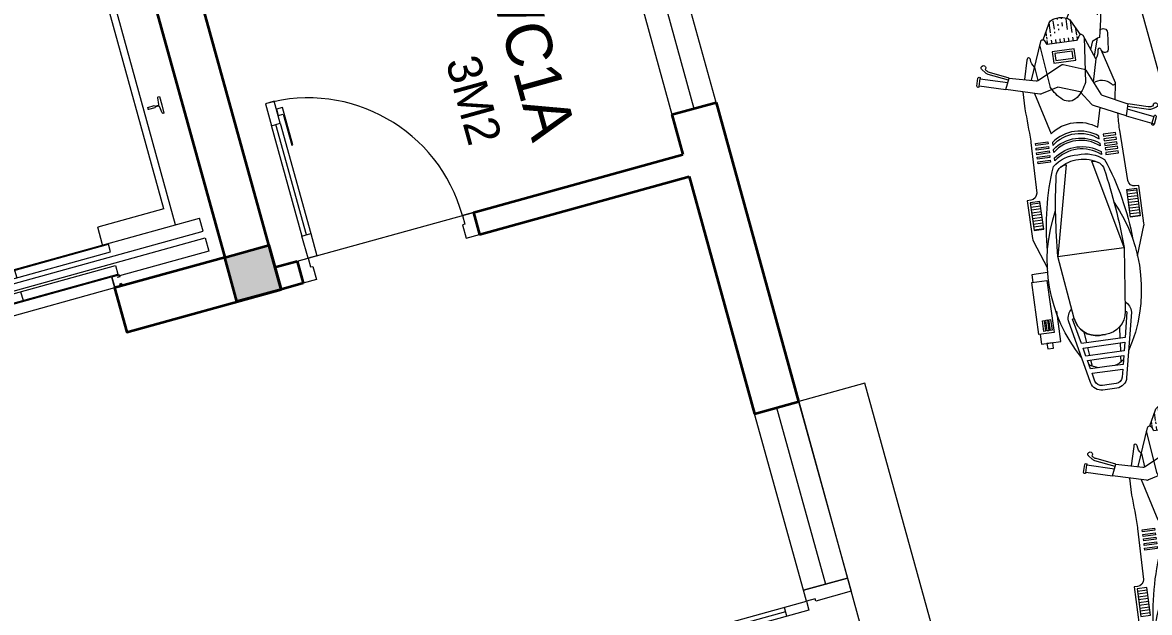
# Model space of a CAD drawing. Header units: metres. Extents: x 568336 to 569219, y 2065964 to 2066430.
# Drawn here: x 568450.305 to 568455.231, y 2066357.37 to 2066359.946 of the extents above; entities that cross this region are included whole.
import ezdxf

# ---------------------------------------------------------------- set-up
doc = ezdxf.new("R2010")
doc.units = ezdxf.units.M
doc.linetypes.add('$AUDIT_BAD_LTYPE2', pattern=[0])
doc.linetypes.add('HIDDEN', pattern=[0.375, 0.25, -0.125])
doc.layers.get('0').update_dxf_attribs({"linetype": 'CONTINUOUS'})
for name, color, linetype, lineweight in [('-CONCRETE', 1, 'CONTINUOUS', 35), ('-DIM', 9, 'CONTINUOUS', 13), ('-DOOR', 137, 'CONTINUOUS', 9), ('-FURNITURE', 46, 'CONTINUOUS', 9), ('-HATCH', 8, 'CONTINUOUS', 5), ('-LINE1', 7, 'CONTINUOUS', 18), ('-LINE2', 252, 'CONTINUOUS', 9), ('-TEXT', 7, 'CONTINUOUS', 15), ('-WALL', 4, 'CONTINUOUS', 35), ('TEXT25', 2, 'CONTINUOUS', 13)]:
    doc.layers.add(name, color=color, linetype=linetype, lineweight=lineweight)
doc.styles.add('T1', font='', dxfattribs={"height": 200})
doc.styles.add('vnavanth', font='', dxfattribs={"width": 0.8})
doc.styles.get('T1').set_extended_font_data('VNgeometric Light')
doc.styles.get('vnavanth').set_extended_font_data('.VnAvantH')

# ---------------------------------------------------------------- blocks, each defined once
blk = doc.blocks.new('X-5M-DH-2-CORE$0$A$C75E80C28')
at = {"layer": '-LINE2', "linetype": 'Continuous', "ltscale": 2}
for p, q in [((-510.0000099998433, -21.5000000000291), (-510.0000099998579, -50.60000000000582)), ((-506.8000099998899, -21.5000000000291), (-510.0000099998433, -21.5000000000291)), ((-506.8000099998899, -21.5000000000291), (-506.8000099999044, -50.60000000000582)), ((506.8000100001227, -21.5), (510.0000100000761, -21.5)), ((506.8000100001227, -21.5), (506.8000100001082, -50.59999999997672)), ((510.0000100000761, -21.5), (510.0000100000616, -50.59999999997672)), ((-510.0000099998579, -108.5000000000291), (-510.0000099998433, -79.39999999999418)), ((-506.8000099999044, -108.5000000000291), (-506.8000099998899, -79.39999999999418)), ((-456.2000100000296, -56.79999999998836), (-500.6000099999364, -56.80000000001746)), ((-456.2000100000441, -60), (-500.600009999951, -60.0000000000291)), ((-456.2000100000296, -70), (-500.6000099999364, -70.0000000000291)), ((-456.2000100000296, -73.19999999995343), (-500.6000099999364, -73.19999999998254)), ((-453.2000100000441, -63), (-453.2000100000296, -67)), ((-450.0000099998579, -63), (-450.0000099998433, -67)), ((450.0000100000616, -63), (450.0000100000761, -67)), ((453.200010000015, -63), (453.2000100000296, -67)), ((456.2000100000296, -56.79999999998836), (500.6000100000529, -56.79999999998836)), ((456.200010000015, -60), (500.6000100000383, -60)), ((456.2000100000296, -70), (500.6000100000529, -70)), ((456.2000100000296, -73.19999999995343), (500.6000100000529, -73.19999999995343)), ((506.8000100001227, -108.5), (506.8000100001227, -79.39999999996508)), ((510.0000100000761, -108.5), (510.0000100000761, -79.39999999996508)), ((-556.8000102631631, -112.4999999912397), (-560.0000102631166, -112.4999999912397)), ((456.800009736864, -112.4999999912397), (460.0000097368174, -112.4999999912397)), ((-731.0000002632733, -148.9999999649008), (730.9999997367267, -148.9999999649299)), ((-731.0000002698944, -1304.999999934109), (-731.0000002632733, -148.9999999649008)), ((-700.0000002632733, -178.9999999649008), (699.9999997367267, -178.9999999649299)), ((-700.0000002699089, -1224.999999934109), (-700.0000002632733, -178.9999999649008)), ((699.9999997300911, -1224.999999934109), (699.9999997367267, -178.9999999649299)), ((730.9999997301056, -1304.999999934109), (730.9999997367267, -148.9999999649299)), ((-700.0000002699089, -1224.999999934109), (-400.0000002699089, -1224.999999934138)), ((-400.0000002698944, -1304.999999934138), (-400.0000002699089, -1224.999999934138)), ((699.9999997300911, -1224.999999934109), (399.9999997300911, -1224.999999934109)), ((399.9999997301056, -1304.999999934109), (399.9999997300911, -1224.999999934109)), ((839.9999997301056, -1304.999999934109), (-840.0000002698944, -1304.999999934109)), ((-840.0000002698944, -1364.999999934109), (-840.0000002698944, -1304.999999934109)), ((424.9999997301056, -1308.999999934109), (-425.0000002698944, -1308.999999934109)), ((-425.0000002699089, -1342.999999934109), (-425.0000002698944, -1308.999999934109)), ((-2.6989437174052e-07, -1308.999999934109), (-2.699089236557484e-07, -1342.999999934109)), ((424.9999997300911, -1342.999999934109), (424.9999997301056, -1308.999999934109)), ((839.9999997301056, -1364.999999934109), (839.9999997301056, -1304.999999934109)), ((839.9999997301056, -1364.999999934109), (-840.0000002698944, -1364.999999934109)), ((424.9999997300911, -1342.999999934109), (-425.0000002699089, -1342.999999934109)), ((839.9999997301056, -1394.999999934109), (-840.0000002698944, -1394.999999934109)), ((-840.0000002698944, -1394.999999934109), (-840.0000002698944, -1454.999999934109)), ((429.9999997300911, -1405.999999934138), (-430.0000002699089, -1405.999999934109)), ((-430.0000002699089, -1405.999999934109), (-430.0000002698944, -1445.999999934109)), ((-2.699089236557484e-07, -1405.999999934109), (-2.6989437174052e-07, -1445.999999934109)), ((429.9999997300911, -1405.999999934138), (429.9999997301056, -1445.999999934138)), ((839.9999997301056, -1394.999999934109), (839.9999997301056, -1454.999999934109)), ((-840.0000002698944, -1454.999999934109), (-435.0000002698944, -1454.999999934109)), ((-435.0000002698944, -1449.999999934109), (-435.0000002699089, -1459.999999934109)), ((-435.0000002698944, -1449.999999934109), (-400.0000002698944, -1449.999999934138)), ((-435.0000002699089, -1459.999999934109), (-425.0000002699089, -1459.999999934109)), ((-433.4000002698012, -1451.599999934086), (-433.4000002698012, -1458.399999934074)), ((-433.4000002698012, -1451.599999934086), (-401.6000002697547, -1451.599999934086)), ((-433.4000002698012, -1458.399999934074), (-425.0000002698944, -1458.399999934074)), ((429.9999997301056, -1445.999999934138), (-430.0000002698944, -1445.999999934109)), ((-425.0000002698944, -1458.399999934074), (-425.0000002699089, -1459.999999934109)), ((-401.6000002697547, -1451.599999934086), (-401.6000002697256, -1498.399999934074)), ((399.9999997301056, -1449.999999934109), (-400.0000002698944, -1449.999999934138)), ((-400.0000002698944, -1449.999999934138), (-400.0000002698653, -1499.999999934138)), ((399.9999997301056, -1449.999999934109), (399.9999997301347, -1499.999999934109)), ((434.9999997301056, -1449.999999934109), (399.9999997301056, -1449.999999934109)), ((401.5999997301988, -1451.599999934086), (401.5999997302279, -1498.399999934074)), ((433.3999997302453, -1451.599999934086), (401.5999997301988, -1451.599999934086)), ((433.3999997302453, -1458.399999934074), (424.9999997301056, -1458.399999934074)), ((424.9999997301056, -1458.399999934074), (424.9999997301056, -1459.999999934109)), ((434.9999997301056, -1459.999999934109), (424.9999997301056, -1459.999999934109)), ((433.3999997302453, -1451.599999934086), (433.3999997302453, -1458.399999934074)), ((434.9999997301056, -1449.999999934109), (434.9999997301056, -1459.999999934109)), ((839.9999997301056, -1454.999999934109), (434.9999997301056, -1454.999999934109)), ((-435.0000002698653, -1489.999999934109), (-435.0000002698653, -1499.999999934109)), ((-435.0000002698653, -1489.999999934109), (-425.0000002698653, -1489.999999934109)), ((-435.0000002698653, -1499.999999934109), (-400.0000002698653, -1499.999999934138)), ((-433.4000002697721, -1491.599999934086), (-433.4000002697721, -1498.399999934074)), ((-433.4000002697721, -1491.599999934086), (-425.0000002698653, -1491.599999934086)), ((-433.4000002697721, -1498.399999934074), (-401.6000002697256, -1498.399999934074)), ((-425.0000002698653, -1489.999999934109), (-425.0000002698653, -1491.599999934086)), ((434.9999997301347, -1499.999999934109), (399.9999997301347, -1499.999999934109)), ((433.3999997302744, -1498.399999934074), (401.5999997302279, -1498.399999934074)), ((424.9999997301347, -1489.999999934109), (424.9999997301347, -1491.599999934086)), ((434.9999997301347, -1489.999999934109), (424.9999997301347, -1489.999999934109)), ((433.3999997302744, -1491.599999934086), (424.9999997301347, -1491.599999934086)), ((433.3999997302744, -1491.599999934086), (433.3999997302744, -1498.399999934074)), ((434.9999997301347, -1489.999999934109), (434.9999997301347, -1499.999999934109))]:
    blk.add_line(p, q, dxfattribs=at)
for points in [[(-450.0000000000146, 0), (-450, -130), (450, -130), (449.9999999999854, 0)], [(-200, -29), (200.0000000001164, -29), (200.0000000001164, -101), (-200, -101)], [(-36.0000002632587, -583.9999999649008), (35.9999997367413, -583.9999999649008), (35.99999973675585, -983.9999999649008), (-36.00000026324415, -983.9999999649008)]]:
    blk.add_lwpolyline(points, close=True, dxfattribs=at)
for points in [[(-780.0000002632587, -788.9999999649008), (-751.0000002632587, -788.9999999649299, 0.414213562373095), (-750.0000002632733, -787.9999999649008), (-750.0000002632587, -783.9999999649008), (-750.0000002632587, -779.9999999649008, 0.414213562373095), (-751.0000002632733, -778.9999999649299), (-780.0000002632733, -778.9999999649881, -0.2569775838576673), (-784.1207396915852, -781.9399999648449), (-797.9000002631656, -781.939999964874, -0.414213562373095), (-800.9000002631656, -778.939999964874), (-804.0000002632587, -749.4999999649008, 0.414213562373095), (-807.0000002632587, -746.4999999649008), (-812.0000002632587, -746.4999999649008), (-812.0000002632587, -783.9999999649008), (-812.0000002632587, -821.4999999649008), (-807.0000002632587, -821.4999999649008, 0.414213562373095), (-804.0000002632587, -818.4999999649008), (-800.9000002631656, -789.0599999648693, -0.414213562373095), (-797.9000002631656, -786.0599999648693), (-784.1207396915852, -786.0599999648402, -0.2569775838576673), (-780.0000002632587, -788.9999999647553)], [(779.9999997367413, -788.9999999649299), (750.9999997367413, -788.9999999649008, -0.414213562373095), (749.9999997367267, -787.9999999649299), (749.9999997367413, -783.9999999649299), (749.9999997367413, -779.9999999649299, -0.414213562373095), (750.9999997367267, -778.9999999649008), (779.9999997368432, -778.9999999650172, 0.2569775838576673), (784.1207391653006, -781.939999964874), (797.899999736881, -781.9399999648449, 0.414213562373095), (800.899999736881, -778.9399999648449), (803.9999997367413, -749.4999999649008, -0.414213562373095), (806.9999997367413, -746.4999999649008), (811.9999997367413, -746.4999999649008), (811.9999997367413, -783.9999999649008), (811.9999997367413, -821.4999999649008), (806.9999997367413, -821.4999999649008, -0.414213562373095), (803.9999997367413, -818.4999999649008), (800.899999736881, -789.0599999648402, 0.414213562373095), (797.899999736881, -786.0599999648402), (784.1207391653006, -786.0599999648693, 0.2569775838576672), (779.9999997368577, -788.9999999647844)]]:
    blk.add_lwpolyline(points, format="xyb", dxfattribs=at)
for centre, radius, start, end in [((-500.600009999951, -50.60000000000582), 9.400000000001475, 180, 270), ((-500.6000099999364, -79.39999999999418), 9.399999999997844, 90, 180), ((-500.600009999951, -50.60000000000582), 6.200000000004374, 180, 270), ((-500.6000099999364, -79.39999999999418), 6.19999999999734, 90, 180), ((-456.2000100000441, -63), 6.19999999999713, 0, 90), ((-456.2000100000441, -63), 3.000000000000045, 0, 90), ((-456.2000100000296, -67), 6.20000000000076, 270, 0), ((-456.2000100000296, -67), 2.999999999999834, 270, 0), ((456.200010000015, -63), 6.19999999999713, 90, 180), ((456.2000100000296, -67), 6.20000000000076, 180, 270), ((456.200010000015, -63), 3.000000000000045, 90, 180), ((456.2000100000296, -67), 2.999999999999834, 180, 270), ((500.6000100000383, -50.59999999997672), 6.200000000004374, 270, 0), ((500.6000100000383, -50.59999999997672), 9.400000000001475, 270, 0), ((500.6000100000529, -79.39999999996508), 9.399999999997844, 0, 90), ((500.6000100000529, -79.39999999996508), 6.19999999999734, 0, 90)]:
    blk.add_arc(centre, radius, start, end, dxfattribs=at)
blk = doc.blocks.new('A$C5C575821')
at = {"layer": '-CONCRETE'}
h = blk.add_hatch(color=256, dxfattribs=at)
h.dxf.hatch_style = 1
h.paths.add_polyline_path([(-0.00237559899687767, 200.0000000000146), (-0.00237559899687767, 1.455191522836685e-11), (199.9976244010031, 1.455191522836685e-11), (199.9976244010031, 200.0000000000146)])
blk.add_lwpolyline([(-0.00237559899687767, 1.455191522836685e-11), (199.9976244010031, 1.455191522836685e-11), (199.9976244010031, 200.0000000000146), (-0.00237559899687767, 200.0000000000146)], close=True, dxfattribs=at)
blk = doc.blocks.new('A$C3F71457E')
at = {"layer": '-CONCRETE'}
blk.add_lwpolyline([(-8.760252967476845e-09, -100.0000002632005), (0, 400), (-1500, 400.0000000000582), (-1500.00000001755, -1399.999999999942), (-1.754960976541042e-08, -1400), (-7.895869202911854e-08, -900.0000002632005), (199.9999999912397, -900.0000002982852), (199.9999999824504, -1600), (-1700.00000001755, -1600), (-1700, 600), (200, 600), (199.9999999912397, -100.0000002982852), (6.140908226370811e-08, -100.0000002632005)], dxfattribs=at)
at = {"layer": '-LINE1'}
blk.add_line((-7.895869202911854e-08, -900.0000002632005), (-8.760252967476845e-09, -100.0000002632005), dxfattribs=at)
at = {"layer": '-WALL'}
for p in [(-1699.997624401003, 399.9999999999854), (0.00237559899687767, 399.9999999999854), (-1699.997624401081, -1599.999999999959), (0.002375601565972829, -1600.000000021305)]:
    blk.add_blockref('A$C5C575821', p, dxfattribs=at)
at = {"color": 2, "rotation": 90}
blk.add_blockref('X-5M-DH-2-CORE$0$A$C75E80C28', (-1500.00000000876, -499.9999999999418), dxfattribs=at)
blk = doc.blocks.new('*U18')
at = {"linetype": '$AUDIT_BAD_LTYPE2'}
for p, q in [((70, 100), (69.99999999999999, 599.9999999999982)), ((89.99999999999999, 599.9999999999982), (90, 100))]:
    blk.add_line(p, q, dxfattribs=at)
for points in [[(49.99999999999999, 599.9999999999982), (89.99999999999999, 599.9999999999982), (89.99999999999999, 699.9999999999982), (49.99999999999999, 699.9999999999982), (49.99999999999999, 599.9999999999982)], [(49.99999999999999, 602.9059272893337), (50, 100)], [(50, 100), (90, 100), (90, 0), (50, 0), (50, 100)]]:
    blk.add_lwpolyline(points)
for points in [[(118.2698876160139, 494.5156181119073), (118.2698876160139, 664.1349438079906), (89.99999999999999, 664.1349438079906), (89.99999999999999, 635.8650561920058), (112.6159100928053, 635.8650561920058), (112.6159100928053, 494.5156181119073)], [(0, 0), (50, 0), (50, -40), (60, -40), (60, -100.0001724930698), (0, -100.0001724930698)], [(799.9999999999982, 7.105427357601134e-15), (749.9999999999982, 7.105427357601134e-15), (749.9999999999982, -40), (739.9999999999982, -40), (739.9999999999982, -100.0001724930698), (799.9999999999982, -100.0001724930698)]]:
    blk.add_lwpolyline(points, close=True)
at = {"linetype": '$AUDIT_BAD_LTYPE2', "ltscale": 0.3}
blk.add_arc((50, 0), 699.9999999999982, 0, 90, dxfattribs=at)
blk = doc.blocks.new('*U45')
for p, q in [((-1110.000000000007, 450.0000000000036), (-1150.000000000007, 450.0000000000036)), ((-1130.000000000007, 100), (-1130.000000000007, 450.0000000000036)), ((-89.99999999999997, 450.0000000000036), (-49.99999999999996, 450.0000000000036)), ((-70, 100), (-69.99999999999997, 450.0000000000036)), ((-1110.000000000007, 100), (-1150.000000000007, 100)), ((-90, 100), (-50, 100))]:
    blk.add_line(p, q)
for points in [[(-1150.000000000007, 0), (-1110.000000000007, 0), (-1110.000000000007, 550.0000000000036), (-1150.000000000007, 550.0000000000036)], [(-50, 0), (-90, 0), (-89.99999999999997, 550.0000000000036), (-49.99999999999996, 550.0000000000036)], [(-1200.000000000007, -200.0526511982753), (-1140.000000000007, -200.0526511982753), (-1140.000000000007, -40), (-1150.000000000007, -40), (-1150.000000000007, 0), (-1200.000000000007, 0)], [(0, -200.0526511982753), (-60, -200.0526511982753), (-60, -40), (-50, -40), (-50, 0), (0, 0)]]:
    blk.add_lwpolyline(points, close=True)
at = {"linetype": 'HIDDEN', "ltscale": 0.1}
for centre, radius, start, end in [((-1150.000000000894, -9.604186855958593e-10), 550.0000000010929, 7.0167092985349e-15, 89.99996073224847), ((-49.99999999985441, -2.328580127074637e-10), 550.0000000003703, 90.00003926775153, 180)]:
    blk.add_arc(centre, radius, start, end, dxfattribs=at)
blk = doc.blocks.new('A$C49AC32B8')
h = blk.add_hatch()
h.set_pattern_fill('ANSI31', color=256, scale=100, angle=404.9999999999999, style=0)
h.set_pattern_definition([(90, (1628.178583184657, -139081.3939594029), (-12.5, 1.419760918143566e-15), [])])
h.paths.add_polyline_path([(-545.4389741411724, -149.292006695312), (-545.4389741411724, -106.7108410141846), (-667.4265335844539, -106.7108410141846), (-667.4265335844539, -149.292006695312)])
h.paths.add_polyline_path([(-545.4389741411724, 276.2662267598025), (-545.4389741411724, 318.84739244093), (-667.4265335844539, 318.84739244093), (-667.4265335844539, 276.2662267598025)])
h = blk.add_hatch()
h.set_pattern_fill('ANSI31', color=256, scale=150, angle=315, style=0)
h.set_pattern_definition([(2.19715477805175e-15, (1485.970044401409, -142180.9177466815), (1.685552167365288e-15, 18.75), [])])
edge = h.paths.add_edge_path()
edge.add_arc((142.4224115581892, 0.6785372878184717), 10, 291.0633923268034, 432.0495413373955)
edge.add_arc((142.4224115582474, 168.8768484580614), 10, 287.9504586626045, 428.9366076731966)
edge.add_arc((203.6383034269384, 62.78106710705833), 30.00000000000001, 298.7341714601648, 336.6847551905135)
edge.add_arc((203.6383034269384, 106.7743186388507), 30.00000000000001, 383.3152448094864, 421.2658285398352)
edge.add_line((152.140649993642, 3.03562059394244), (218.0606998045405, 36.47527909896962))
edge.add_line((152.1406499937002, 166.5197651519375), (218.0606998045405, 133.0801066469685))
edge.add_line((145.5043569476984, 10.19177083989416), (128.8174500554742, 17.6987576528154))
edge.add_line((128.8174500554742, 17.6987576528154), (128.8174500554742, 82.08632680154915))
edge.add_line((128.8174500554742, 146.4738959502829), (128.8174500554742, 82.08632680154915))
edge.add_line((145.5043569477566, 159.3636149059857), (128.8174500554742, 146.4738959502829))
edge.add_arc((152.5525625419978, 84.79817839308453), 85.62828520288406, 336.6847551905135, 359.9862926856208)
edge.add_arc((152.5525625419978, 84.75720735282448), 85.62828520288406, 360.0137073143792, 383.3152448094864)
for points in [[(-244.159068062756, 438.0154885223419, 0.9999999999999999), (-248.2430734565423, 447.1435167838754), (-248.2430734565423, 447.1435167838172), (-280.1911723719968, 432.8494979058269), (-280.191172372055, 432.8494979057687, 0.9999999999999999), (-276.1071669782104, 423.7214696442352)], [(-184.9648569262645, 329.5839975469389), (-210.7405260885425, 417.99816950694), (-210.7405260886007, 417.998169507202, -0.1192456420777983), (-211.3935427420947, 432.0919050858174), (-211.3935427420365, 432.0919050861376), (-207.3890161612944, 452.7946925294927)], [(-199.4700898697774, 441.0775953799712, 2.50980799952919), (-207.4947705015366, 452.2479588310925)], [(-9.5493933444086, -301.3492301631959), (-41.6831618892902, -188.5098808552029), (6.508197082061088, -167.3083462980467), (6.50819708200288, -167.3083462980467), (-21.32710195719847, -52.13001471579264), (-21.32710195714026, -52.13001471590906, -0.2138118228335009), (-21.1106249995355, -43.95429530206093), (-21.1106249994773, -43.95429530194451), (32.24943819522741, 67.1463459651095), (32.24943819522741, 67.14634596525502, 0.2018820073483003), (32.63213920601993, 74.89595198751704), (32.63213920601993, 74.89595198757524), (0.3335099903924856, 163.635706436773), (0.3335099904506933, 163.6357064366857, 0.2018820073578288), (-4.941006723529426, 169.3262535986833), (-4.941006723471219, 169.3262535986541), (-117.2313022529415, 220.1350949946027), (-117.2313022528833, 220.1350949945445, -0.2138118228338068), (-122.6523843629111, 226.2589107138156), (-122.6523843629693, 226.2589107138447), (-175.3645126568445, 332.3828169244916), (-175.3645126568445, 332.3828169244916), (-225.9093191228749, 317.6473262168984), (-277.909165306628, 433.8704992542444)], [(-199.4700898698356, 441.0775953800003), (-201.1160760876664, 432.5680994097311), (-201.1160760876664, 432.5680994094109, 0.1192456420777983), (-200.4630594342307, 418.4743638307955), (-200.4630594341725, 418.4743638305335), (-175.3645126568445, 332.3828169245207)], [(-839.1161323166743, 283.8315398601808), (-712.0490552992269, 328.9422595075557), (-712.0490552989941, 328.942259507643, -0.0854912519851607), (-702.0123332152434, 330.6709983080909), (-535.1100028215733, 330.6709983080909), (-535.1100028215733, 315.4303194140484), (-535.1100028215733, 315.4303194140484, 0.3895943333915547), (-507.6503770142735, 285.5380712724109), (-507.6503770143318, 285.5380712724109), (-284.794791265711, 280.8480463859269), (-284.7947912656527, 280.8480463859269, 0.03866847091787411), (-280.1616323773342, 280.8133793471025), (-280.1616323779745, 280.813379346986, 0.005074925713458879), (-209.8619974894391, 282.9773453654016)], [(-225.9093191228749, 317.6473262168984), (-162.9714295322483, 181.6710258228813), (-162.9714295321901, 181.6710258228231, 0.2138118228338068), (-157.5503474221041, 175.5472101035521), (-157.5503474222205, 175.5472101035812), (-95.35288718822994, 131.7055302272311), (-61.19221527737682, 37.84985551873615), (-80.65734545330633, -35.71457651995661), (-80.65734545336454, -35.71457652010213, 0.2138118228335009), (-80.8738224109693, -43.89029593395026), (-80.8738224110275, -43.89029593380474), (-41.6831618892902, -188.5098808552029)], [(-593.7887365464412, 213.8443021384992, 0.2596598202058564), (-1245.081638271717, 188.6918557643476, 0.2596598202058564)], [(-765.275329157681, -103.7192062937429, 0.08051368885980273), (-402.7283814896073, -28.09464289808602), (-402.7283814852417, -28.09464289593234, 0.2011014502545712), (-366.2084507265536, 84.77769287321644), (-366.2084507265536, 84.77769287269257, 0.2011014502545712), (-402.7283814852417, 197.6500286418413), (-402.7283814896073, 197.650028643995, 0.08051368885980273), (-765.275329157681, 273.2745920396519)], [(-149.0084485098778, 279.3208638191682), (-78.08440959695145, 290.7099822685814), (73.50306051949156, 248.6645865442515, -1.090750680407592), (73.50306051949156, 233.6645865442515, 0.1743998105966915), (37.90123791768565, 219.8475148995749), (146.0164180370339, 178.2086820094373), (146.0164180370339, 178.2086820094373, -0.7066395085949505), (145.5043569477566, 159.3636149060148)], [(-64.00588333574706, 196.0517861466033, 0.3300081448799674), (-78.08440959636937, 272.1447489533275), (-78.08440959695145, 272.1447489538805, -0.7520152032123842), (-78.08440959695145, 290.7099822686105)], [(231.595225021505, 117.688358789379, 0.02427356090685839), (362.0954215740494, 200.5508618512067), (362.0954215572856, 200.5508618393324, 0.338505915077381), (372.9953940612904, 235.327339032443), (372.9953940612904, 235.3273390324139), (372.9953940612904, 235.327339032443), (364.1901978115493, 259.519416902458), (364.1901978116657, 259.5194169021961, 0.3385059150852406), (333.4864457959484, 279.1533767361361), (333.4864457957156, 279.153376736107, 0.03261255327653435), (128.1956704928598, 248.322794345946), (128.1956704932672, 248.3227943460333), (126.992315634765, 238.3752921921368), (52.51120247578365, 214.2207206594576)], [(159.8681022348756, 254.8789591541681, 0.6717681288467189), (145.1963268186955, 286.0945252760248), (145.1963268186955, 286.0945252760539), (69.65256078893435, 278.6991427001885), (69.65256078910897, 278.6991427002176, 0.7345421810748096), (70.7772663308715, 249.8378046483958)], [(-1029.577840318467, 202.1950865371145, 0.2183083330708893), (-1078.936857682973, 224.1723392448439), (-1078.936857682973, 224.1723392448439), (-1359.84450721895, 164.1840616499067), (-1359.844507219183, 164.1840616498775, 0.3538507973820654), (-1399.402375822741, 115.2865986083161), (-1399.402375822741, 84.7776928729545), (-1399.402375822741, 54.26878713759288, 0.3538507973820654), (-1359.844507219183, 5.371324096031458), (-1359.844507218892, 5.37132409597325), (-1078.936857682973, -54.61695349893489), (-1078.936857682973, -54.61695349893489, 0.2183083330708886), (-1029.577840318467, -32.63970079120554)], [(-1074.585206339281, 204.6506825882061), (-1072.863570921909, 196.9273672645613), (-1072.863570921618, 196.9273672645613, 0.3791726374951046), (-1160.783054605388, 97.65974351174009)], [(-402.7283814856492, 141.0837093855771, 0.3656845949585406), (-444.3441294179938, 190.3757403567834, 0.03571140310171705), (-794.4215751944284, 230.8127666064356), (-1072.863570921909, 196.9273672645322)], [(-74.82972412576783, -66.19395128435644), (-259.4347668316041, -17.68836589147759), (-259.4347668309638, -17.68836589069178, 0.3366814697980669), (-259.4347668309638, 187.2437516366008), (-259.4347668316041, 187.2437516373575), (-175.7307194271416, 209.2372668718563)], [(-1280.337645180087, 160.711920374375, 0.1128449918186311), (-1300.029146350076, 120.7273152418893)], [(-414.5235872621124, -3.783458088862972, 0.3158788919891962), (-414.5235872621124, 173.3388438348302)], [(136.7749210996262, 181.7678967857901), (-58.42561328233569, 160.4536910950665), (-58.42561328152078, 160.4536910954157, 0.1148743773105328), (-118.0558324951271, 115.6357831898604), (-118.0558324946032, 115.6357831904716, 0.3636282567077921), (-118.0558324946032, 51.40330409635135), (-118.0558324950689, 51.40330409687522, 0.1174189023891587), (-56.91118434796226, 5.925817995313992)], [(152.140649993642, 3.03562059394244), (218.0606998045405, 36.47527909896962), (218.0606998043659, 36.47527909888231, 0.1671209598217696), (231.1885365830094, 50.90737126102249), (231.1885366118804, 50.90737124923544, 0.1020239280746679), (238.1808452944097, 84.77769287347837), (238.1808452944097, 84.77769287240153, 0.1020239280746679), (231.1885366118804, 118.6480144966736), (231.1885365830094, 118.6480144848574, 0.1671209598217697), (218.0606998043659, 133.0801066470267), (218.0606998045405, 133.0801066469685), (152.1406499937002, 166.5197651519375)], [(-1072.863570921618, -27.37198151865232, -0.3791726374951045), (-1160.783054605388, 71.89564223416892, 0.3791726374951045), (-1072.863570921618, -27.37198151865232), (-1072.863570921909, -27.37198151865232), (-1074.585206339281, -35.0952968422971)], [(-1300.029146350076, 48.8280705039906, 0.1128449918186311), (-1280.337645180087, 8.843465371533966)], [(-1072.863570921909, -27.37198151862322), (-794.4215751944284, -61.25738086052661), (-794.4215751947195, -61.25738086055571, 0.03571140310171787), (-444.3441294179938, -20.82035461087435), (-444.3441294187505, -20.82035461101987, 0.3656845949585406), (-402.7283814856492, 28.47167636033191)], [(-16.69012869455037, -71.31712110301669), (146.0164180369757, -8.653296263557422), (146.0164180369757, -8.653296263557422, 0.7066395085950298), (145.5043569477566, 10.19177083986506)], [(-1245.081638271658, -19.13647001846766, 0.2596598202058599), (-593.7887365464412, -44.28891639259018)], [(37.90123791774386, -50.29212915366588, 0.1743998105964548), (73.50306051949156, -64.1092007983425), (73.50306051949156, -64.1092007983425, -1.090750680407592), (73.50306051949156, -79.1092007983425), (73.50306051949156, -79.1092007983425), (-9.259304346662248, -102.0647681629234)], [(-61.17117457676795, -116.5961068007928), (-135.9304356086359, -117.2406186906919), (-135.9304356063658, -117.2406186908374, 0.01041692167366446), (-280.1616323779745, -111.2579936011061), (-280.1616323773342, -111.2579936011934, 0.03866847091787422), (-284.7947912656527, -111.2926606400179), (-284.794791265711, -111.2926606400179), (-507.6503770143318, -115.9826855265019), (-507.6503770142735, -115.9826855265019, 0.3895943333915547), (-535.1100028215733, -145.8749336681394), (-535.1100028215733, -145.8749336681394), (-535.1100028215733, -161.1156125621819), (-702.0123332152434, -161.1156125621819, -0.0854912519851608), (-712.0490552989941, -159.386873761734), (-712.0490552992269, -159.3868737616467), (-839.1161323166743, -114.2761541142718)], [(-2.645139715255937, -171.3353086117022), (34.44108641191269, -255.6327745035414), (34.44108641173807, -255.632774503134, 0.1192456420859139), (43.00012523776968, -266.8489533404827), (43.00012523776968, -266.8489533405409), (59.37526582679129, -280.1341485498015)], [(6.508197082061088, -167.3083462980467), (42.62017444285448, -249.3913322945773), (42.62017444267985, -249.3913322941698, 0.1192456420859139), (51.17921326865326, -260.6075111315185), (51.17921326871146, -260.6075111315768), (57.90991043866961, -266.0681436868217)], [(-11.95379919224069, -302.0339436207323, 0.9999999999999999), (-9.21494536238606, -311.6515670121189), (-9.21494536238606, -311.6515670121189), (24.44673650743789, -302.0655786075986), (24.4467365074961, -302.0655786075986, 0.9999999999999999), (21.70788267764146, -292.447955216212)], [(58.94281965497066, -279.7833038178687, 2.509807999542432), (57.90991043866961, -266.0681436867926)]]:
    blk.add_lwpolyline(points, format="xyb")
for points in [[(-276.1071669782687, 423.7214696442643), (-244.159068062756, 438.0154885222837)], [(-196.8357528106717, 326.1232369223544), (-246.441075128183, 436.9944871738953)], [(227.0600909732457, 252.5364712025439), (352.1614275738539, 274.5330976555524)], [(-1074.760005124524, 204.6133540281844), (-1185.695137299335, 180.922979220235), (-1185.695137299335, 84.7776928729545), (-1185.695137299335, -11.36759347432599), (-1074.760005124524, -35.0579682822754)], [(-402.7283814856492, 28.47167636033191), (-794.4215751944284, -61.25738086052661), (-794.4215751944284, -61.25738086052661), (-794.4215751944284, 84.7776928729545), (-794.4215751944284, 230.8127666064356), (-794.4215751944284, 230.8127666064356), (-402.7283814856492, 141.0837093855771)], [(37.90123791768565, 219.8475148995458), (-61.08615448823548, 194.7306742966284)], [(81.54344864320592, 203.0394152659392), (117.9918543671083, 217.4488701617338), (126.992315634765, 238.3752921921368)], [(263.4590867581137, 152.5310521924221), (373.4314294268552, 216.0942478524921)], [(-1261.95474663921, 150.8000162802455), (-1289.092979644978, 148.0599104591929)], [(-1205.695137299335, 156.4804628667298), (-1241.95474663921, 152.8193856477556)], [(-1136.037692900194, 163.51366833875), (-1185.695137299335, 158.499832234269)], [(145.5043569477566, 159.3636149059857), (128.8174500554742, 146.4738959502829), (128.8174500554742, 82.08632680154915), (128.8174500554742, 17.6987576528154), (145.5043569476984, 10.19177083989416)], [(-1261.95474663921, 18.75536946566353), (-1289.092979644978, 21.4954752867161)], [(-1205.695137299335, 13.07492287917921), (-1241.95474663921, 16.73600009815345)], [(-1136.037692900194, 6.041717407159013), (-1185.695137299335, 11.05555351164003)], [(-58.42561328233569, 6.379570338012854), (131.2681746335875, -14.33334638989254)], [(37.90123791768565, -50.29212915363678), (-21.1106249994773, -43.95429530194451)], [(-1121.193398937321, -185.0864796404094), (-1164.502061909909, -185.0864796404094), (-1164.502061909909, -99.16178400161516), (-1030.890493620216, -99.16178400161516)], [(-858.5580480475619, -115.6734909612751), (-858.5580480475619, -185.0864796404094), (-892.0294821686985, -185.0864796404094)], [(-13.96330759194097, -176.3146769566119), (19.30347682975116, -293.1326686736611)], [(-11.95379919224069, -302.0339436207614), (21.70788267758326, -292.4479552161829)]]:
    blk.add_lwpolyline(points)
for points in [[(-667.4265335844539, 318.84739244093), (-667.4265335844539, 276.2662267598025), (-545.4389741411724, 276.2662267598025), (-545.4389741411724, 318.84739244093)], [(-381.7948602306715, 206.9338385699193), (-381.7948602306715, 261.7011481823101), (-372.9670849182003, 261.7011481823101), (-372.9670849182003, 206.9338385699193)], [(-361.7948602306715, 206.9338385699193), (-361.7948602306715, 261.7011481823101), (-352.9670849182003, 261.7011481823101), (-352.9670849182003, 206.9338385699193)], [(-341.7948602306715, 206.9338385699193), (-341.7948602306715, 261.7011481823101), (-332.9670849182003, 261.7011481823101), (-332.9670849182003, 206.9338385699193)], [(-321.7948602306715, 206.9338385699193), (-321.7948602306715, 261.7011481823101), (-312.9670849182003, 261.7011481823101), (-312.9670849182003, 206.9338385699193)], [(-301.7948602306715, 206.9338385699193), (-301.7948602306715, 261.7011481823101), (-292.9670849182003, 261.7011481823101), (-292.9670849182003, 206.9338385699193)], [(-1261.95474663921, 164.6376177432066), (-1300.029146350251, 156.5067688222443), (-1300.029146350251, 84.7776928729545), (-1300.029146350251, 13.04861692366467), (-1300.029146350251, 13.04861692366467), (-1261.95474663921, 4.91776800270236), (-1261.95474663921, 84.7776928729545)], [(-1241.95474663921, 168.9086497135977), (-1241.95474663921, 84.7776928729545), (-1241.95474663921, 0.6467360323113098), (-1241.95474663921, 0.646736032282206), (-1205.695137299335, -7.096561503934936), (-1205.695137299335, -7.096561503934936), (-1205.695137299335, 84.7776928729545), (-1205.695137299335, 176.6519472498439), (-1205.695137299335, 176.6519472498439)], [(94.89089080263511, 131.9951299828645), (94.89089080263511, 34.83813145021486), (44.47260841165553, 34.83813145021486), (44.47260841165553, 131.9951299828645)], [(84.89089080263511, 121.9951299828645), (84.89089080263511, 44.83813145027307), (54.47260841165553, 44.83813145021486), (54.47260841165553, 121.9951299828354)], [(-1160.783054605388, 84.7776928729254), (-1160.783054605388, 97.65974351174009)], [(-1160.783054605388, 84.77769287298361), (-1160.783054605388, 71.89564223416892)], [(-381.7948602306715, -37.37845282401031), (-381.7948602306715, -92.14576243640113), (-372.9670849182003, -92.14576243640113), (-372.9670849182003, -37.37845282401031)], [(-361.7948602306715, -37.37845282401031), (-361.7948602306715, -92.14576243640113), (-352.9670849182003, -92.14576243640113), (-352.9670849182003, -37.37845282401031)], [(-341.7948602306715, -37.37845282401031), (-341.7948602306715, -92.14576243640113), (-332.9670849182003, -92.14576243640113), (-332.9670849182003, -37.37845282401031)], [(-321.7948602306715, -37.37845282401031), (-321.7948602306715, -92.14576243640113), (-312.9670849182003, -92.14576243640113), (-312.9670849182003, -37.37845282401031)], [(-301.7948602306715, -37.37845282401031), (-301.7948602306715, -92.14576243640113), (-292.9670849182003, -92.14576243640113), (-292.9670849182003, -37.37845282401031)], [(-1164.502061909909, -135.36604006989), (-1164.502061909909, -160.7762134565164), (-1188.362174022855, -160.7762134565164), (-1188.362174022855, -135.36604006989)], [(-892.0294821686985, -190.35885172505), (-892.0294821686985, -123.4704870539026), (-1121.193398937321, -123.4704870539026), (-1121.193398937321, -190.35885172505)], [(-1110.542459351738, -130.475840632851), (-1110.542459351738, -138.1656926211035), (-1063.159178563248, -138.1656926211035), (-1063.159178563248, -130.475840632851)], [(-1110.542459351738, -144.5738275319636), (-1110.542459351738, -152.2636795202161), (-1063.159178563248, -152.2636795202161), (-1063.159178563248, -144.5738275319636)], [(-667.4265335844539, -149.292006695021), (-667.4265335844539, -106.7108410138935), (-545.4389741411724, -106.7108410138935), (-545.4389741411724, -149.292006695021)], [(-1110.542459351738, -159.3126166602779), (-1110.542459351738, -167.0024686485303), (-1063.159178563248, -167.0024686485303), (-1063.159178563248, -159.3126166602779)]]:
    blk.add_lwpolyline(points, close=True)
for points in [[(-1379.402375822741, 115.2865986083161), (-1379.402375822741, 84.7776928729545), (-1379.402375822741, 54.26878713759288), (-1379.402375822741, 54.26878713759288, 0.3538507973820654), (-1355.667654660618, 24.93030931266185), (-1355.667654660443, 24.93030931263274), (-1320.029146350251, 17.31964889405572), (-1320.029146350251, 17.31964889408482), (-1320.029146350251, 84.7776928729545), (-1320.029146350251, 152.2357368518242), (-1320.029146350251, 152.2357368518533), (-1355.667654660501, 144.6250764332472), (-1355.667654660618, 144.6250764332472, 0.3538507973820654)], [(-366.497982140776, 187.2437516373866), (-379.290811436862, 187.2437516373866), (-379.2908114365709, 187.2437516370082, -0.3639376103180927), (-379.2908114365709, -17.68836589112834), (-379.290811436862, -17.68836589147759), (-366.497982140776, -17.68836589147759), (-366.4979821401939, -17.68836589069178, 0.3366814697980669)], [(-328.9318847626273, 187.2437516373866), (-341.7247140586551, 187.2437516373866), (-341.724714058364, 187.2437516370082, -0.3639376103180927), (-341.724714058364, -17.68836589112834), (-341.7247140587133, -17.68836589147759), (-328.9318847626273, -17.68836589147759), (-328.9318847620452, -17.68836589069178, 0.3366814697980669)], [(-310.7327410916623, 187.2437516373866), (-297.9399117956345, 187.2437516373866), (-297.9399117949943, 187.2437516366008, -0.3366814697980669), (-297.9399117949943, -17.68836589069178), (-297.9399117956345, -17.68836589147759), (-310.7327410916623, -17.68836589147759), (-310.7327410913713, -17.68836589112834, 0.3639376103180927)]]:
    blk.add_lwpolyline(points, format="xyb", close=True)
blk = doc.blocks.new('M41-T1')
at = {"layer": '-DOOR'}
blk.add_line((197239.7731311841, -1617664.92515724), (199989.7731311842, -1617664.995358987), dxfattribs=at)
for points in [[(195884.7348678794, -1617664.925157236), (195284.7348678794, -1617664.925157236), (195284.7348678794, -1617864.925157235), (195884.7348678794, -1617864.925157235)], [(197239.7731311843, -1617664.97780855), (198039.7731311841, -1617664.97780855), (198039.7731311841, -1617864.925157216), (197239.7731311843, -1617864.925157216)]]:
    blk.add_lwpolyline(points, close=True, dxfattribs=at)
for points in [[(195284.7348678794, -1617764.925157235), (195884.7348678794, -1617764.925157235)], [(197239.7731311843, -1617764.951482883), (198039.7731311842, -1617764.951482884)]]:
    blk.add_lwpolyline(points, dxfattribs=at)
at = {"layer": '-HATCH'}
blk.add_line((196064.7348678969, -1619615.089334635), (196064.7348678969, -1618815.089334635), dxfattribs=at)
at = {"layer": '-LINE1'}
for points in [[(199664.7348678964, -1615764.928446125), (194464.7348678964, -1615764.928446125)], [(199989.7731311842, -1617664.995358987), (199989.7731311842, -1617364.995358987), (197239.7731311841, -1617364.995358987), (197239.7731311841, -1617664.854955527)]]:
    blk.add_lwpolyline(points, dxfattribs=at)
at = {"layer": '-WALL'}
for p, q in [((195884.7348678793, -1617664.925157216), (197239.7731311843, -1617664.97780855)), ((195884.7348678794, -1617864.925157235), (195884.7348678794, -1617664.925157236)), ((197239.7731311841, -1617864.925157216), (197239.7731311841, -1617664.925157216)), ((195884.7348678794, -1617864.925157216), (196064.8113945251, -1617864.925157216)), ((196064.7348678969, -1618815.089334635), (196064.8113945251, -1617864.925157216)), ((196164.7348678969, -1618815.089334635), (196164.8113945251, -1617864.925157216)), ((196164.8113945251, -1617864.925157216), (197239.7731311843, -1617864.925157216)), ((196064.7348678969, -1618815.089334635), (196164.7348678969, -1618815.089334635)), ((196064.7348678969, -1619615.089334635), (196164.7348678969, -1619615.089334635)), ((196064.7348678969, -1619715.089334635), (196064.7348678969, -1619615.089334635))]:
    blk.add_line(p, q, dxfattribs=at)
blk.add_lwpolyline([(196164.7348678969, -1619615.089334635), (196164.7348678969, -1619715.089334635)], dxfattribs=at)
at = {"layer": '-DOOR'}
for name, p, rotation in [('*U45', (198039.7731311841, -1617864.995358875), 180), ('*U18', (196064.7348678969, -1619615.089334635), 90.00000000000001)]:
    blk.add_blockref(name, p, dxfattribs=dict(at, rotation=rotation))
at = {"layer": '-FURNITURE', "xscale": -1, "rotation": 352.3453467381116}
for p in [(196152.0573033959, -1616236.998640305), (197902.4294164561, -1616236.998640305)]:
    blk.add_blockref('A$C49AC32B8', p, dxfattribs=at)
at = {"layer": '-WALL', "xscale": -1, "rotation": 180}
blk.add_blockref('A$C3F71457E', (195964.7348678944, -1621315.089334656), dxfattribs=at)
at = {"layer": '-TEXT', "color": 2, "style": 'vnavanth'}
blk.add_text('wc1A', height=199.9591899200177, dxfattribs=at).set_placement((195071.6942375614, -1618485.528469726))
at = {"layer": 'TEXT25', "style": 'T1'}
blk.add_text('3M2', height=150, rotation=1.005123984043621e-08, dxfattribs=at).set_placement((195396.7056992552, -1618756.913354369))

msp = doc.modelspace()

# ---------------------------------------------------------------- block references
at = {"layer": '-DIM', "xscale": 0.001, "yscale": 0.001, "zscale": 0.001, "rotation": 285.4590240793294}
msp.add_blockref('M41-T1', (569960.2636629492, 2066979.582005315), dxfattribs=at)

doc.saveas('drawing.dxf')
